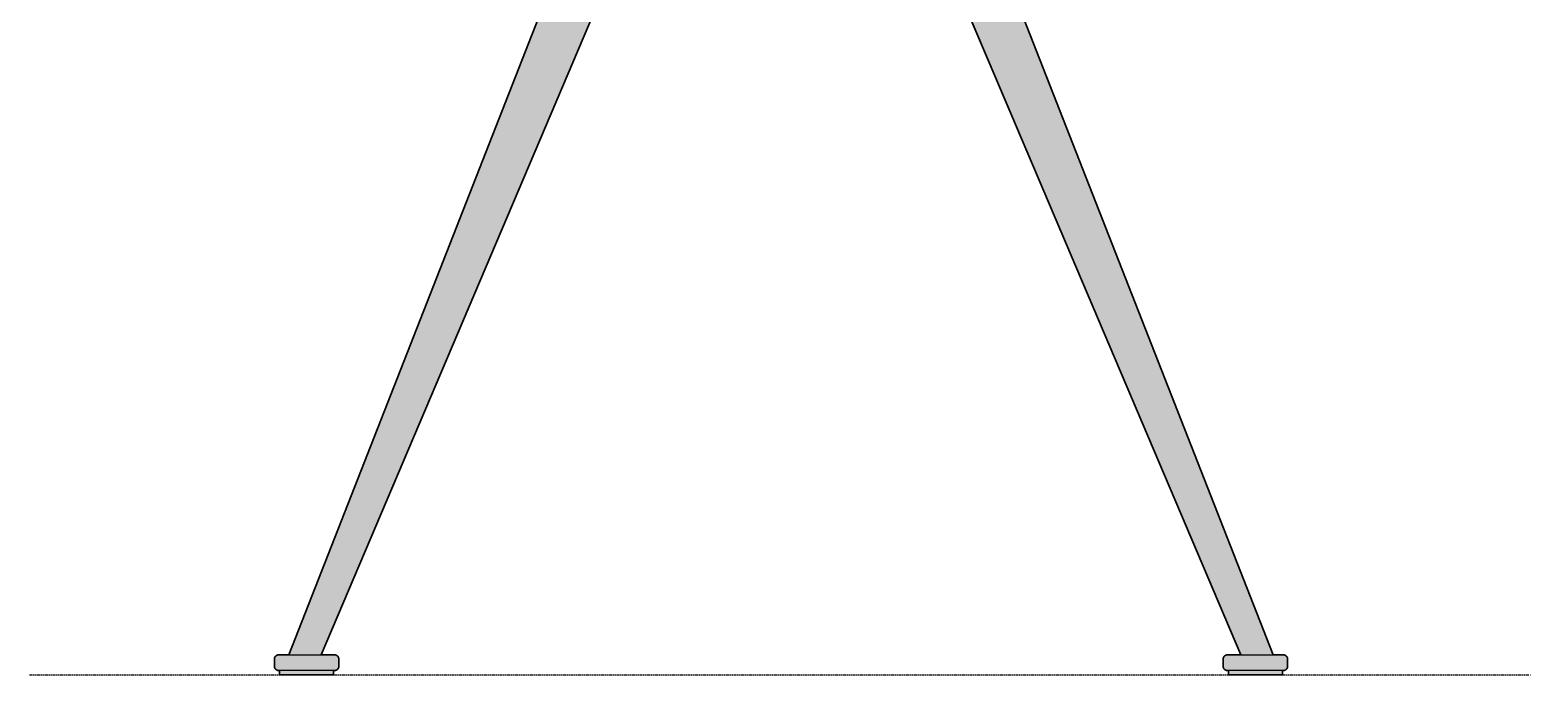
# Model space of a CAD drawing. Header units: millimetres. Extents: x -62 to 3136, y -1298 to 740.
# Drawn here: x 2274 to 3136, y 0 to 370 of the extents above; entities that cross this region are included whole.
import ezdxf

# ---------------------------------------------------------------- set-up
doc = ezdxf.new("R2010")
doc.units = ezdxf.units.MM
doc.linetypes.add('Dots', pattern=[1, 0, -1])
doc.layers.add('Blocks', color=7, linetype='Continuous')
doc.layers.add('Blocks$Fill', color=7, linetype='Continuous', true_color=0xffffff)
for name, color, linetype, lineweight, true_color in [('Blocks$Inner', 7, 'Continuous', 25, 0x007f00), ('Blocks$Outline', 7, 'Continuous', 35, 0xff3f3f), ('Groud', 7, 'Dots', 25, 0x243775)]:
    doc.layers.add(name, color=color, linetype=linetype, lineweight=lineweight, true_color=true_color)

# ---------------------------------------------------------------- blocks, each defined once
blk = doc.blocks.new('Pyramid 02 Dining Table Side')
at = {"layer": 'Blocks$Fill'}
blk.add_hatch(color=256, dxfattribs=at).paths.add_polyline_path([(55.61, 740.05), (55.78, 718.05), (75.61, 718.05), (153.11, 718.05), (153.11, 716.05), (154.7, 716.02), (155.49, 715.99), (156.28, 715.93), (157.08, 715.86), (157.77, 715.77), (158.19, 715.7), (158.41, 715.66), (158.63, 715.61), (158.84, 715.56), (158.94, 715.54), (159.04, 715.51), (159.15, 715.48), (159.26, 715.44), (159.31, 715.42), (159.36, 715.4), (159.41, 715.38), (159.46, 715.36), (159.49, 715.34), (159.52, 715.33), (159.55, 715.31), (159.58, 715.29), (159.6, 715.28), (159.61, 715.27), (159.62, 715.27), (159.64, 715.26), (159.65, 715.25), (159.66, 715.24), (159.67, 715.23), (159.69, 715.22), (159.7, 715.21), (159.71, 715.2), (159.71, 715.19), (159.72, 715.19), (159.72, 715.18), (159.72, 715.18), (159.73, 715.17), (159.73, 715.17), (159.74, 715.16), (159.74, 715.16), (159.74, 715.15), (159.75, 715.15), (159.75, 715.14), (159.75, 715.14), (159.76, 715.13), (159.76, 715.13), (159.76, 715.12), (159.76, 715.12), (159.77, 715.11), (159.77, 715.11), (159.77, 715.1), (159.77, 715.1), (159.77, 715.09), (159.77, 715.09), (159.78, 715.08), (159.78, 715.08), (159.78, 715.07), (159.78, 715.07), (159.78, 715.07), (159.78, 715.07), (159.78, 715.06), (159.78, 715.06), (159.78, 715.06), (159.78, 715.06), (159.78, 715.05), (173.11, 715.05), (408.32, 675.14), (148.48, 11.55), (146.48, 11.55), (142.59, 11.55), (142.48, 11.55), (142.42, 11.55), (142.36, 11.54), (142.31, 11.54), (142.25, 11.53), (142.19, 11.52), (142.13, 11.51), (142.08, 11.5), (142.02, 11.49), (141.96, 11.47), (141.9, 11.46), (141.84, 11.44), (141.78, 11.42), (141.73, 11.4), (141.67, 11.38), (141.61, 11.35), (141.55, 11.33), (141.5, 11.3), (141.44, 11.27), (141.38, 11.24), (141.33, 11.21), (141.27, 11.18), (141.22, 11.14), (141.17, 11.11), (141.11, 11.07), (141.06, 11.03), (141.01, 10.99), (140.96, 10.95), (140.91, 10.91), (140.87, 10.86), (140.82, 10.82), (140.78, 10.77), (140.73, 10.73), (140.69, 10.68), (140.65, 10.63), (140.61, 10.58), (140.57, 10.53), (140.53, 10.47), (140.5, 10.42), (140.46, 10.37), (140.43, 10.31), (140.4, 10.26), (140.37, 10.2), (140.34, 10.14), (140.31, 10.09), (140.29, 10.03), (140.26, 9.97), (140.24, 9.91), (140.22, 9.86), (140.2, 9.8), (140.18, 9.74), (140.17, 9.68), (140.15, 9.62), (140.14, 9.57), (140.13, 9.51), (140.12, 9.45), (140.11, 9.39), (140.1, 9.33), (140.1, 9.28), (140.09, 9.22), (140.09, 9.16), (140.09, 9.11), (140.09, 9.05), (140.09, 5.05), (140.09, 4.94), (140.09, 4.88), (140.1, 4.83), (140.1, 4.77), (140.11, 4.71), (140.12, 4.66), (140.13, 4.6), (140.14, 4.54), (140.15, 4.48), (140.17, 4.42), (140.18, 4.36), (140.2, 4.31), (140.22, 4.25), (140.24, 4.19), (140.26, 4.13), (140.29, 4.07), (140.31, 4.02), (140.34, 3.96), (140.37, 3.9), (140.4, 3.85), (140.43, 3.79), (140.46, 3.74), (140.5, 3.68), (140.53, 3.63), (140.57, 3.58), (140.61, 3.53), (140.65, 3.48), (140.69, 3.43), (140.73, 3.38), (140.78, 3.33), (140.82, 3.28), (140.87, 3.24), (140.91, 3.2), (140.96, 3.15), (141.01, 3.11), (141.06, 3.07), (141.11, 3.03), (141.17, 3), (141.22, 2.96), (141.27, 2.93), (141.33, 2.89), (141.38, 2.86), (141.44, 2.83), (141.5, 2.8), (141.55, 2.78), (141.61, 2.75), (141.67, 2.73), (141.73, 2.71), (141.78, 2.68), (141.84, 2.67), (141.9, 2.65), (141.96, 2.63), (142.02, 2.62), (142.08, 2.61), (142.13, 2.59), (142.19, 2.58), (142.25, 2.58), (142.31, 2.57), (142.36, 2.56), (142.42, 2.56), (142.48, 2.55), (142.53, 2.55), (142.59, 2.55), (143.09, 2.55), (143.09, 0.05), (174.09, 0.05), (174.09, 2.55), (174.59, 2.55), (174.7, 2.55), (174.76, 2.56), (174.81, 2.56), (174.87, 2.57), (174.93, 2.58), (174.99, 2.58), (175.04, 2.59), (175.1, 2.61), (175.16, 2.62), (175.22, 2.63), (175.28, 2.65), (175.33, 2.67), (175.39, 2.68), (175.45, 2.71), (175.51, 2.73), (175.57, 2.75), (175.62, 2.78), (175.68, 2.8), (175.74, 2.83), (175.79, 2.86), (175.85, 2.89), (175.9, 2.93), (175.96, 2.96), (176.01, 3), (176.06, 3.03), (176.11, 3.07), (176.16, 3.11), (176.21, 3.15), (176.26, 3.2), (176.31, 3.24), (176.36, 3.28), (176.4, 3.33), (176.44, 3.38), (176.49, 3.43), (176.53, 3.48), (176.57, 3.53), (176.61, 3.58), (176.64, 3.63), (176.68, 3.68), (176.71, 3.74), (176.75, 3.79), (176.78, 3.85), (176.81, 3.9), (176.84, 3.96), (176.86, 4.02), (176.89, 4.07), (176.91, 4.13), (176.93, 4.19), (176.96, 4.25), (176.97, 4.31), (176.99, 4.36), (177.01, 4.42), (177.02, 4.48), (177.03, 4.54), (177.05, 4.6), (177.06, 4.66), (177.06, 4.71), (177.07, 4.77), (177.08, 4.83), (177.08, 4.88), (177.09, 4.94), (177.09, 5), (177.09, 5.05), (177.09, 9.05), (177.09, 9.16), (177.08, 9.22), (177.08, 9.28), (177.07, 9.33), (177.06, 9.39), (177.06, 9.45), (177.05, 9.51), (177.03, 9.57), (177.02, 9.62), (177.01, 9.68), (176.99, 9.74), (176.97, 9.8), (176.96, 9.86), (176.93, 9.91), (176.91, 9.97), (176.89, 10.03), (176.86, 10.09), (176.84, 10.14), (176.81, 10.2), (176.78, 10.26), (176.75, 10.31), (176.71, 10.37), (176.68, 10.42), (176.64, 10.47), (176.61, 10.53), (176.57, 10.58), (176.53, 10.63), (176.49, 10.68), (176.44, 10.73), (176.4, 10.77), (176.36, 10.82), (176.31, 10.86), (176.26, 10.91), (176.21, 10.95), (176.16, 10.99), (176.11, 11.03), (176.06, 11.07), (176.01, 11.11), (175.96, 11.14), (175.9, 11.18), (175.85, 11.21), (175.79, 11.24), (175.74, 11.27), (175.68, 11.3), (175.62, 11.33), (175.57, 11.35), (175.51, 11.38), (175.45, 11.4), (175.39, 11.42), (175.33, 11.44), (175.28, 11.46), (175.22, 11.47), (175.16, 11.49), (175.1, 11.5), (175.04, 11.51), (174.99, 11.52), (174.93, 11.53), (174.87, 11.54), (174.81, 11.54), (174.76, 11.55), (174.7, 11.55), (174.64, 11.55), (174.59, 11.55), (170.69, 11.55), (166.94, 11.55), (424.24, 617.53), (436.98, 617.53), (694.28, 11.55), (690.53, 11.55), (686.63, 11.55), (686.52, 11.55), (686.47, 11.55), (686.41, 11.54), (686.35, 11.54), (686.29, 11.53), (686.24, 11.52), (686.18, 11.51), (686.12, 11.5), (686.06, 11.49), (686, 11.47), (685.95, 11.46), (685.89, 11.44), (685.83, 11.42), (685.77, 11.4), (685.71, 11.38), (685.66, 11.35), (685.6, 11.33), (685.54, 11.3), (685.49, 11.27), (685.43, 11.24), (685.37, 11.21), (685.32, 11.18), (685.27, 11.14), (685.21, 11.11), (685.16, 11.07), (685.11, 11.03), (685.06, 10.99), (685.01, 10.95), (684.96, 10.91), (684.91, 10.86), (684.87, 10.82), (684.82, 10.77), (684.78, 10.73), (684.73, 10.68), (684.69, 10.63), (684.65, 10.58), (684.61, 10.53), (684.58, 10.47), (684.54, 10.42), (684.51, 10.37), (684.47, 10.31), (684.44, 10.26), (684.41, 10.2), (684.38, 10.14), (684.36, 10.09), (684.33, 10.03), (684.31, 9.97), (684.29, 9.91), (684.27, 9.86), (684.25, 9.8), (684.23, 9.74), (684.21, 9.68), (684.2, 9.62), (684.19, 9.57), (684.18, 9.51), (684.17, 9.45), (684.16, 9.39), (684.15, 9.33), (684.14, 9.28), (684.14, 9.22), (684.14, 9.16), (684.13, 9.11), (684.13, 9.05), (684.13, 5.05), (684.14, 4.94), (684.14, 4.88), (684.14, 4.83), (684.15, 4.77), (684.16, 4.71), (684.17, 4.66), (684.18, 4.6), (684.19, 4.54), (684.2, 4.48), (684.21, 4.42), (684.23, 4.36), (684.25, 4.31), (684.27, 4.25), (684.29, 4.19), (684.31, 4.13), (684.33, 4.07), (684.36, 4.02), (684.38, 3.96), (684.41, 3.9), (684.44, 3.85), (684.47, 3.79), (684.51, 3.74), (684.54, 3.68), (684.58, 3.63), (684.61, 3.58), (684.65, 3.53), (684.69, 3.48), (684.73, 3.43), (684.78, 3.38), (684.82, 3.33), (684.87, 3.28), (684.91, 3.24), (684.96, 3.2), (685.01, 3.15), (685.06, 3.11), (685.11, 3.07), (685.16, 3.03), (685.21, 3), (685.27, 2.96), (685.32, 2.93), (685.37, 2.89), (685.43, 2.86), (685.49, 2.83), (685.54, 2.8), (685.6, 2.78), (685.66, 2.75), (685.71, 2.73), (685.77, 2.71), (685.83, 2.68), (685.89, 2.67), (685.95, 2.65), (686, 2.63), (686.06, 2.62), (686.12, 2.61), (686.18, 2.59), (686.24, 2.58), (686.29, 2.58), (686.35, 2.57), (686.41, 2.56), (686.47, 2.56), (686.52, 2.55), (686.58, 2.55), (686.63, 2.55), (687.13, 2.55), (687.13, 0.05), (718.13, 0.05), (718.13, 2.55), (718.63, 2.55), (718.75, 2.55), (718.8, 2.56), (718.86, 2.56), (718.92, 2.57), (718.97, 2.58), (719.03, 2.58), (719.09, 2.59), (719.15, 2.61), (719.21, 2.62), (719.26, 2.63), (719.32, 2.65), (719.38, 2.67), (719.44, 2.68), (719.5, 2.71), (719.55, 2.73), (719.61, 2.75), (719.67, 2.78), (719.73, 2.8), (719.78, 2.83), (719.84, 2.86), (719.89, 2.89), (719.95, 2.93), (720, 2.96), (720.06, 3), (720.11, 3.03), (720.16, 3.07), (720.21, 3.11), (720.26, 3.15), (720.31, 3.2), (720.36, 3.24), (720.4, 3.28), (720.45, 3.33), (720.49, 3.38), (720.53, 3.43), (720.57, 3.48), (720.61, 3.53), (720.65, 3.58), (720.69, 3.63), (720.73, 3.68), (720.76, 3.74), (720.79, 3.79), (720.82, 3.85), (720.85, 3.9), (720.88, 3.96), (720.91, 4.02), (720.93, 4.07), (720.96, 4.13), (720.98, 4.19), (721, 4.25), (721.02, 4.31), (721.04, 4.36), (721.05, 4.42), (721.07, 4.48), (721.08, 4.54), (721.09, 4.6), (721.1, 4.66), (721.11, 4.71), (721.12, 4.77), (721.12, 4.83), (721.13, 4.88), (721.13, 4.94), (721.13, 5), (721.13, 5.05), (721.13, 9.05), (721.13, 9.16), (721.13, 9.22), (721.12, 9.28), (721.12, 9.33), (721.11, 9.39), (721.1, 9.45), (721.09, 9.51), (721.08, 9.57), (721.07, 9.62), (721.05, 9.68), (721.04, 9.74), (721.02, 9.8), (721, 9.86), (720.98, 9.91), (720.96, 9.97), (720.93, 10.03), (720.91, 10.09), (720.88, 10.14), (720.85, 10.2), (720.82, 10.26), (720.79, 10.31), (720.76, 10.37), (720.73, 10.42), (720.69, 10.47), (720.65, 10.53), (720.61, 10.58), (720.57, 10.63), (720.53, 10.68), (720.49, 10.73), (720.45, 10.77), (720.4, 10.82), (720.36, 10.86), (720.31, 10.91), (720.26, 10.95), (720.21, 10.99), (720.16, 11.03), (720.11, 11.07), (720.06, 11.11), (720, 11.14), (719.95, 11.18), (719.89, 11.21), (719.84, 11.24), (719.78, 11.27), (719.73, 11.3), (719.67, 11.33), (719.61, 11.35), (719.55, 11.38), (719.5, 11.4), (719.44, 11.42), (719.38, 11.44), (719.32, 11.46), (719.26, 11.47), (719.21, 11.49), (719.15, 11.5), (719.09, 11.51), (719.03, 11.52), (718.97, 11.53), (718.92, 11.54), (718.86, 11.54), (718.8, 11.55), (718.75, 11.55), (718.69, 11.55), (718.63, 11.55), (714.74, 11.55), (712.74, 11.55), (452.91, 675.14), (688.11, 715.05), (701.44, 715.05), (701.44, 715.06), (701.44, 715.06), (701.44, 715.06), (701.44, 715.07), (701.45, 715.07), (701.45, 715.07), (701.45, 715.07), (701.45, 715.08), (701.45, 715.08), (701.45, 715.09), (701.45, 715.09), (701.45, 715.1), (701.45, 715.1), (701.45, 715.11), (701.46, 715.11), (701.46, 715.12), (701.46, 715.12), (701.46, 715.13), (701.47, 715.13), (701.47, 715.14), (701.47, 715.14), (701.48, 715.15), (701.48, 715.15), (701.48, 715.16), (701.49, 715.16), (701.49, 715.17), (701.49, 715.17), (701.5, 715.18), (701.5, 715.18), (701.51, 715.19), (701.51, 715.19), (701.52, 715.2), (701.53, 715.21), (701.54, 715.22), (701.55, 715.23), (701.56, 715.24), (701.57, 715.25), (701.58, 715.26), (701.6, 715.27), (701.61, 715.27), (701.62, 715.28), (701.64, 715.29), (701.67, 715.31), (701.7, 715.33), (701.73, 715.34), (701.77, 715.36), (701.81, 715.38), (701.86, 715.4), (701.91, 715.42), (701.96, 715.44), (702.07, 715.48), (702.18, 715.51), (702.28, 715.54), (702.38, 715.56), (702.59, 715.61), (702.81, 715.66), (703.03, 715.7), (703.45, 715.77), (703.87, 715.82), (704.14, 715.86), (705.73, 715.99), (706.53, 716.02), (707.32, 716.05), (708.11, 716.05), (708.11, 718.05), (785.61, 718.05), (805.44, 718.05), (805.61, 740.05), (480.61, 740.05), (380.61, 740.05)], flags=0)
at = {"layer": 'Blocks$Inner'}
for points in [[(148.48, 11.55), (418.75, 701.78)], [(712.74, 11.55), (442.47, 701.78)], [(694.28, 11.55), (430.61, 632.53), (430.61, 662.05)], [(166.94, 11.55), (430.61, 632.53)]]:
    blk.add_lwpolyline(points, dxfattribs=at)
for points in [[(146.48, 11.55, 0), (170.69, 11.55, 0), (174.59, 11.55, 0), (174.64, 11.55, 0), (174.7, 11.55, 0), (174.76, 11.55, 0), (174.81, 11.54, 0), (174.87, 11.54, 0), (174.93, 11.53, 0), (174.99, 11.52, 0), (175.04, 11.51, 0), (175.1, 11.5, 0), (175.16, 11.49, 0), (175.22, 11.47, 0), (175.28, 11.46, 0), (175.33, 11.44, 0), (175.39, 11.42, 0), (175.45, 11.4, 0), (175.51, 11.38, 0), (175.57, 11.35, 0), (175.62, 11.33, 0), (175.68, 11.3, 0), (175.74, 11.27, 0), (175.79, 11.24, 0), (175.85, 11.21, 0), (175.9, 11.18, 0), (175.96, 11.14, 0), (176.01, 11.11, 0), (176.06, 11.07, 0), (176.11, 11.03, 0), (176.16, 10.99, 0), (176.21, 10.95, 0), (176.26, 10.91, 0), (176.31, 10.86, 0), (176.36, 10.82, 0), (176.4, 10.77, 0), (176.44, 10.73, 0), (176.49, 10.68, 0), (176.53, 10.63, 0), (176.57, 10.58, 0), (176.61, 10.53, 0), (176.64, 10.47, 0), (176.68, 10.42, 0), (176.71, 10.37, 0), (176.75, 10.31, 0), (176.78, 10.26, 0), (176.81, 10.2, 0), (176.84, 10.14, 0), (176.86, 10.09, 0), (176.89, 10.03, 0), (176.91, 9.97, 0), (176.93, 9.91, 0), (176.96, 9.86, 0), (176.97, 9.8, 0), (176.99, 9.74, 0), (177.01, 9.68, 0), (177.02, 9.62, 0), (177.03, 9.57, 0), (177.05, 9.51, 0), (177.06, 9.45, 0), (177.06, 9.39, 0), (177.07, 9.33, 0), (177.08, 9.28, 0), (177.08, 9.22, 0), (177.09, 9.16, 0), (177.09, 9.11, 0), (177.09, 9.05, 0), (177.09, 5.05, 0), (177.09, 5, 0), (177.09, 4.94, 0), (177.08, 4.88, 0), (177.08, 4.83, 0), (177.07, 4.77, 0), (177.06, 4.71, 0), (177.06, 4.66, 0), (177.05, 4.6, 0), (177.03, 4.54, 0), (177.02, 4.48, 0), (177.01, 4.42, 0), (176.99, 4.36, 0), (176.97, 4.31, 0), (176.96, 4.25, 0), (176.93, 4.19, 0), (176.91, 4.13, 0), (176.89, 4.07, 0), (176.86, 4.02, 0), (176.84, 3.96, 0), (176.81, 3.9, 0), (176.78, 3.85, 0), (176.75, 3.79, 0), (176.71, 3.74, 0), (176.68, 3.68, 0), (176.64, 3.63, 0), (176.61, 3.58, 0), (176.57, 3.53, 0), (176.53, 3.48, 0), (176.49, 3.43, 0), (176.44, 3.38, 0), (176.4, 3.33, 0), (176.36, 3.28, 0), (176.31, 3.24, 0), (176.26, 3.2, 0), (176.21, 3.15, 0), (176.16, 3.11, 0), (176.11, 3.07, 0), (176.06, 3.03, 0), (176.01, 3, 0), (175.96, 2.96, 0), (175.9, 2.93, 0), (175.85, 2.89, 0), (175.79, 2.86, 0), (175.74, 2.83, 0), (175.68, 2.8, 0), (175.62, 2.78, 0), (175.57, 2.75, 0), (175.51, 2.73, 0), (175.45, 2.71, 0), (175.39, 2.68, 0), (175.33, 2.67, 0), (175.28, 2.65, 0), (175.22, 2.63, 0), (175.16, 2.62, 0), (175.1, 2.61, 0), (175.04, 2.59, 0), (174.99, 2.58, 0), (174.93, 2.58, 0), (174.87, 2.57, 0), (174.81, 2.56, 0), (174.76, 2.56, 0), (174.7, 2.55, 0), (174.64, 2.55, 0), (174.59, 2.55, 0), (174.09, 2.55, 0), (143.09, 2.55, 0), (142.59, 2.55, 0), (142.53, 2.55, 0), (142.48, 2.55, 0), (142.42, 2.56, 0), (142.36, 2.56, 0), (142.31, 2.57, 0), (142.25, 2.58, 0), (142.19, 2.58, 0), (142.13, 2.59, 0), (142.08, 2.61, 0), (142.02, 2.62, 0), (141.96, 2.63, 0), (141.9, 2.65, 0), (141.84, 2.67, 0), (141.78, 2.68, 0), (141.73, 2.71, 0), (141.67, 2.73, 0), (141.61, 2.75, 0), (141.55, 2.78, 0), (141.5, 2.8, 0), (141.44, 2.83, 0), (141.38, 2.86, 0), (141.33, 2.89, 0), (141.27, 2.93, 0), (141.22, 2.96, 0), (141.17, 3, 0), (141.11, 3.03, 0), (141.06, 3.07, 0), (141.01, 3.11, 0), (140.96, 3.15, 0), (140.91, 3.2, 0), (140.87, 3.24, 0), (140.82, 3.28, 0), (140.78, 3.33, 0), (140.73, 3.38, 0), (140.69, 3.43, 0), (140.65, 3.48, 0), (140.61, 3.53, 0), (140.57, 3.58, 0), (140.53, 3.63, 0), (140.5, 3.68, 0), (140.46, 3.74, 0), (140.43, 3.79, 0), (140.4, 3.85, 0), (140.37, 3.9, 0), (140.34, 3.96, 0), (140.31, 4.02, 0), (140.29, 4.07, 0), (140.26, 4.13, 0), (140.24, 4.19, 0), (140.22, 4.25, 0), (140.2, 4.31, 0), (140.18, 4.36, 0), (140.17, 4.42, 0), (140.15, 4.48, 0), (140.14, 4.54, 0), (140.13, 4.6, 0), (140.12, 4.66, 0), (140.11, 4.71, 0), (140.1, 4.77, 0), (140.1, 4.83, 0), (140.09, 4.88, 0), (140.09, 4.94, 0), (140.09, 5, 0), (140.09, 5.05, 0), (140.09, 9.05, 0), (140.09, 9.11, 0), (140.09, 9.16, 0), (140.09, 9.22, 0), (140.1, 9.28, 0), (140.1, 9.33, 0), (140.11, 9.39, 0), (140.12, 9.45, 0), (140.13, 9.51, 0), (140.14, 9.57, 0), (140.15, 9.62, 0), (140.17, 9.68, 0), (140.18, 9.74, 0), (140.2, 9.8, 0), (140.22, 9.86, 0), (140.24, 9.91, 0), (140.26, 9.97, 0), (140.29, 10.03, 0), (140.31, 10.09, 0), (140.34, 10.14, 0), (140.37, 10.2, 0), (140.4, 10.26, 0), (140.43, 10.31, 0), (140.46, 10.37, 0), (140.5, 10.42, 0), (140.53, 10.47, 0), (140.57, 10.53, 0), (140.61, 10.58, 0), (140.65, 10.63, 0), (140.69, 10.68, 0), (140.73, 10.73, 0), (140.78, 10.77, 0), (140.82, 10.82, 0), (140.87, 10.86, 0), (140.91, 10.91, 0), (140.96, 10.95, 0), (141.01, 10.99, 0), (141.06, 11.03, 0), (141.11, 11.07, 0), (141.17, 11.11, 0), (141.22, 11.14, 0), (141.27, 11.18, 0), (141.33, 11.21, 0), (141.38, 11.24, 0), (141.44, 11.27, 0), (141.5, 11.3, 0), (141.55, 11.33, 0), (141.61, 11.35, 0), (141.67, 11.38, 0), (141.73, 11.4, 0), (141.78, 11.42, 0), (141.84, 11.44, 0), (141.9, 11.46, 0), (141.96, 11.47, 0), (142.02, 11.49, 0), (142.08, 11.5, 0), (142.13, 11.51, 0), (142.19, 11.52, 0), (142.25, 11.53, 0), (142.31, 11.54, 0), (142.36, 11.54, 0), (142.42, 11.55, 0), (142.48, 11.55, 0), (142.53, 11.55, 0), (142.59, 11.55, 0)], [(690.53, 11.55, 0), (714.74, 11.55, 0), (718.63, 11.55, 0), (718.69, 11.55, 0), (718.75, 11.55, 0), (718.8, 11.55, 0), (718.86, 11.54, 0), (718.92, 11.54, 0), (718.97, 11.53, 0), (719.03, 11.52, 0), (719.09, 11.51, 0), (719.15, 11.5, 0), (719.21, 11.49, 0), (719.26, 11.47, 0), (719.32, 11.46, 0), (719.38, 11.44, 0), (719.44, 11.42, 0), (719.5, 11.4, 0), (719.55, 11.38, 0), (719.61, 11.35, 0), (719.67, 11.33, 0), (719.73, 11.3, 0), (719.78, 11.27, 0), (719.84, 11.24, 0), (719.89, 11.21, 0), (719.95, 11.18, 0), (720, 11.14, 0), (720.06, 11.11, 0), (720.11, 11.07, 0), (720.16, 11.03, 0), (720.21, 10.99, 0), (720.26, 10.95, 0), (720.31, 10.91, 0), (720.36, 10.86, 0), (720.4, 10.82, 0), (720.45, 10.77, 0), (720.49, 10.73, 0), (720.53, 10.68, 0), (720.57, 10.63, 0), (720.61, 10.58, 0), (720.65, 10.53, 0), (720.69, 10.47, 0), (720.73, 10.42, 0), (720.76, 10.37, 0), (720.79, 10.31, 0), (720.82, 10.26, 0), (720.85, 10.2, 0), (720.88, 10.14, 0), (720.91, 10.09, 0), (720.93, 10.03, 0), (720.96, 9.97, 0), (720.98, 9.91, 0), (721, 9.86, 0), (721.02, 9.8, 0), (721.04, 9.74, 0), (721.05, 9.68, 0), (721.07, 9.62, 0), (721.08, 9.57, 0), (721.09, 9.51, 0), (721.1, 9.45, 0), (721.11, 9.39, 0), (721.12, 9.33, 0), (721.12, 9.28, 0), (721.13, 9.22, 0), (721.13, 9.16, 0), (721.13, 9.11, 0), (721.13, 9.05, 0), (721.13, 5.05, 0), (721.13, 5, 0), (721.13, 4.94, 0), (721.13, 4.88, 0), (721.12, 4.83, 0), (721.12, 4.77, 0), (721.11, 4.71, 0), (721.1, 4.66, 0), (721.09, 4.6, 0), (721.08, 4.54, 0), (721.07, 4.48, 0), (721.05, 4.42, 0), (721.04, 4.36, 0), (721.02, 4.31, 0), (721, 4.25, 0), (720.98, 4.19, 0), (720.96, 4.13, 0), (720.93, 4.07, 0), (720.91, 4.02, 0), (720.88, 3.96, 0), (720.85, 3.9, 0), (720.82, 3.85, 0), (720.79, 3.79, 0), (720.76, 3.74, 0), (720.73, 3.68, 0), (720.69, 3.63, 0), (720.65, 3.58, 0), (720.61, 3.53, 0), (720.57, 3.48, 0), (720.53, 3.43, 0), (720.49, 3.38, 0), (720.45, 3.33, 0), (720.4, 3.28, 0), (720.36, 3.24, 0), (720.31, 3.2, 0), (720.26, 3.15, 0), (720.21, 3.11, 0), (720.16, 3.07, 0), (720.11, 3.03, 0), (720.06, 3, 0), (720, 2.96, 0), (719.95, 2.93, 0), (719.89, 2.89, 0), (719.84, 2.86, 0), (719.78, 2.83, 0), (719.73, 2.8, 0), (719.67, 2.78, 0), (719.61, 2.75, 0), (719.55, 2.73, 0), (719.5, 2.71, 0), (719.44, 2.68, 0), (719.38, 2.67, 0), (719.32, 2.65, 0), (719.26, 2.63, 0), (719.21, 2.62, 0), (719.15, 2.61, 0), (719.09, 2.59, 0), (719.03, 2.58, 0), (718.97, 2.58, 0), (718.92, 2.57, 0), (718.86, 2.56, 0), (718.8, 2.56, 0), (718.75, 2.55, 0), (718.69, 2.55, 0), (718.63, 2.55, 0), (718.13, 2.55, 0), (687.13, 2.55, 0), (686.63, 2.55, 0), (686.58, 2.55, 0), (686.52, 2.55, 0), (686.47, 2.56, 0), (686.41, 2.56, 0), (686.35, 2.57, 0), (686.29, 2.58, 0), (686.24, 2.58, 0), (686.18, 2.59, 0), (686.12, 2.61, 0), (686.06, 2.62, 0), (686, 2.63, 0), (685.95, 2.65, 0), (685.89, 2.67, 0), (685.83, 2.68, 0), (685.77, 2.71, 0), (685.71, 2.73, 0), (685.66, 2.75, 0), (685.6, 2.78, 0), (685.54, 2.8, 0), (685.49, 2.83, 0), (685.43, 2.86, 0), (685.37, 2.89, 0), (685.32, 2.93, 0), (685.27, 2.96, 0), (685.21, 3, 0), (685.16, 3.03, 0), (685.11, 3.07, 0), (685.06, 3.11, 0), (685.01, 3.15, 0), (684.96, 3.2, 0), (684.91, 3.24, 0), (684.87, 3.28, 0), (684.82, 3.33, 0), (684.78, 3.38, 0), (684.73, 3.43, 0), (684.69, 3.48, 0), (684.65, 3.53, 0), (684.61, 3.58, 0), (684.58, 3.63, 0), (684.54, 3.68, 0), (684.51, 3.74, 0), (684.47, 3.79, 0), (684.44, 3.85, 0), (684.41, 3.9, 0), (684.38, 3.96, 0), (684.36, 4.02, 0), (684.33, 4.07, 0), (684.31, 4.13, 0), (684.29, 4.19, 0), (684.27, 4.25, 0), (684.25, 4.31, 0), (684.23, 4.36, 0), (684.21, 4.42, 0), (684.2, 4.48, 0), (684.19, 4.54, 0), (684.18, 4.6, 0), (684.17, 4.66, 0), (684.16, 4.71, 0), (684.15, 4.77, 0), (684.14, 4.83, 0), (684.14, 4.88, 0), (684.14, 4.94, 0), (684.13, 5, 0), (684.13, 5.05, 0), (684.13, 9.05, 0), (684.13, 9.11, 0), (684.14, 9.16, 0), (684.14, 9.22, 0), (684.14, 9.28, 0), (684.15, 9.33, 0), (684.16, 9.39, 0), (684.17, 9.45, 0), (684.18, 9.51, 0), (684.19, 9.57, 0), (684.2, 9.62, 0), (684.21, 9.68, 0), (684.23, 9.74, 0), (684.25, 9.8, 0), (684.27, 9.86, 0), (684.29, 9.91, 0), (684.31, 9.97, 0), (684.33, 10.03, 0), (684.36, 10.09, 0), (684.38, 10.14, 0), (684.41, 10.2, 0), (684.44, 10.26, 0), (684.47, 10.31, 0), (684.51, 10.37, 0), (684.54, 10.42, 0), (684.58, 10.47, 0), (684.61, 10.53, 0), (684.65, 10.58, 0), (684.69, 10.63, 0), (684.73, 10.68, 0), (684.78, 10.73, 0), (684.82, 10.77, 0), (684.87, 10.82, 0), (684.91, 10.86, 0), (684.96, 10.91, 0), (685.01, 10.95, 0), (685.06, 10.99, 0), (685.11, 11.03, 0), (685.16, 11.07, 0), (685.21, 11.11, 0), (685.27, 11.14, 0), (685.32, 11.18, 0), (685.37, 11.21, 0), (685.43, 11.24, 0), (685.49, 11.27, 0), (685.54, 11.3, 0), (685.6, 11.33, 0), (685.66, 11.35, 0), (685.71, 11.38, 0), (685.77, 11.4, 0), (685.83, 11.42, 0), (685.89, 11.44, 0), (685.95, 11.46, 0), (686, 11.47, 0), (686.06, 11.49, 0), (686.12, 11.5, 0), (686.18, 11.51, 0), (686.24, 11.52, 0), (686.29, 11.53, 0), (686.35, 11.54, 0), (686.41, 11.54, 0), (686.47, 11.55, 0), (686.52, 11.55, 0), (686.58, 11.55, 0), (686.63, 11.55, 0)]]:
    blk.add_polyline3d(points, close=True, dxfattribs=at)
for points in [[(143.09, 2.55, 0), (143.09, 0.05, 0), (174.09, 0.05, 0), (174.09, 2.55, 0)], [(687.13, 2.55, 0), (687.13, 0.05, 0), (718.13, 0.05, 0), (718.13, 2.55, 0)]]:
    blk.add_polyline3d(points, dxfattribs=at)
at = {"layer": 'Blocks$Outline'}
for points in [[(408.32, 675.14), (148.48, 11.55)], [(712.74, 11.55), (452.91, 675.14)], [(166.94, 11.55), (424.24, 617.53)], [(436.98, 617.53), (694.28, 11.55)], [(142.59, 11.55), (142.53, 11.55), (142.48, 11.55), (142.42, 11.55), (142.36, 11.54), (142.31, 11.54), (142.25, 11.53), (142.19, 11.52), (142.13, 11.51), (142.08, 11.5), (142.02, 11.49), (141.96, 11.47), (141.9, 11.46), (141.84, 11.44), (141.78, 11.42), (141.73, 11.4), (141.67, 11.38), (141.61, 11.35), (141.55, 11.33), (141.5, 11.3), (141.44, 11.27), (141.38, 11.24), (141.33, 11.21), (141.27, 11.18), (141.22, 11.14), (141.17, 11.11), (141.11, 11.07), (141.06, 11.03), (141.01, 10.99), (140.96, 10.95), (140.91, 10.91), (140.87, 10.86), (140.82, 10.82), (140.78, 10.77), (140.73, 10.73), (140.69, 10.68), (140.65, 10.63), (140.61, 10.58), (140.57, 10.53), (140.53, 10.47), (140.5, 10.42), (140.46, 10.37), (140.43, 10.31), (140.4, 10.26), (140.37, 10.2), (140.34, 10.14), (140.31, 10.09), (140.29, 10.03), (140.26, 9.97), (140.24, 9.91), (140.22, 9.86), (140.2, 9.8), (140.18, 9.74), (140.17, 9.68), (140.15, 9.62), (140.14, 9.57), (140.13, 9.51), (140.12, 9.45), (140.11, 9.39), (140.1, 9.33), (140.1, 9.28), (140.09, 9.22), (140.09, 9.16), (140.09, 9.11), (140.09, 9.05)], [(140.09, 9.05), (140.09, 5.05)], [(146.48, 11.55), (142.59, 11.55)], [(148.48, 11.55), (146.48, 11.55)], [(170.69, 11.55), (166.94, 11.55)], [(174.59, 11.55), (170.69, 11.55)], [(177.09, 9.05), (177.09, 9.11), (177.09, 9.16), (177.08, 9.22), (177.08, 9.28), (177.07, 9.33), (177.06, 9.39), (177.06, 9.45), (177.05, 9.51), (177.03, 9.57), (177.02, 9.62), (177.01, 9.68), (176.99, 9.74), (176.97, 9.8), (176.96, 9.86), (176.93, 9.91), (176.91, 9.97), (176.89, 10.03), (176.86, 10.09), (176.84, 10.14), (176.81, 10.2), (176.78, 10.26), (176.75, 10.31), (176.71, 10.37), (176.68, 10.42), (176.64, 10.47), (176.61, 10.53), (176.57, 10.58), (176.53, 10.63), (176.49, 10.68), (176.44, 10.73), (176.4, 10.77), (176.36, 10.82), (176.31, 10.86), (176.26, 10.91), (176.21, 10.95), (176.16, 10.99), (176.11, 11.03), (176.06, 11.07), (176.01, 11.11), (175.96, 11.14), (175.9, 11.18), (175.85, 11.21), (175.79, 11.24), (175.74, 11.27), (175.68, 11.3), (175.62, 11.33), (175.57, 11.35), (175.51, 11.38), (175.45, 11.4), (175.39, 11.42), (175.33, 11.44), (175.28, 11.46), (175.22, 11.47), (175.16, 11.49), (175.1, 11.5), (175.04, 11.51), (174.99, 11.52), (174.93, 11.53), (174.87, 11.54), (174.81, 11.54), (174.76, 11.55), (174.7, 11.55), (174.64, 11.55), (174.59, 11.55)], [(177.09, 5.05), (177.09, 9.05)], [(686.63, 11.55), (686.58, 11.55), (686.52, 11.55), (686.47, 11.55), (686.41, 11.54), (686.35, 11.54), (686.29, 11.53), (686.24, 11.52), (686.18, 11.51), (686.12, 11.5), (686.06, 11.49), (686, 11.47), (685.95, 11.46), (685.89, 11.44), (685.83, 11.42), (685.77, 11.4), (685.71, 11.38), (685.66, 11.35), (685.6, 11.33), (685.54, 11.3), (685.49, 11.27), (685.43, 11.24), (685.37, 11.21), (685.32, 11.18), (685.27, 11.14), (685.21, 11.11), (685.16, 11.07), (685.11, 11.03), (685.06, 10.99), (685.01, 10.95), (684.96, 10.91), (684.91, 10.86), (684.87, 10.82), (684.82, 10.77), (684.78, 10.73), (684.73, 10.68), (684.69, 10.63), (684.65, 10.58), (684.61, 10.53), (684.58, 10.47), (684.54, 10.42), (684.51, 10.37), (684.47, 10.31), (684.44, 10.26), (684.41, 10.2), (684.38, 10.14), (684.36, 10.09), (684.33, 10.03), (684.31, 9.97), (684.29, 9.91), (684.27, 9.86), (684.25, 9.8), (684.23, 9.74), (684.21, 9.68), (684.2, 9.62), (684.19, 9.57), (684.18, 9.51), (684.17, 9.45), (684.16, 9.39), (684.15, 9.33), (684.14, 9.28), (684.14, 9.22), (684.14, 9.16), (684.13, 9.11), (684.13, 9.05)], [(684.13, 9.05), (684.13, 5.05)], [(690.53, 11.55), (686.63, 11.55)], [(694.28, 11.55), (690.53, 11.55)], [(714.74, 11.55), (712.74, 11.55)], [(718.63, 11.55), (714.74, 11.55)], [(721.13, 9.05), (721.13, 9.11), (721.13, 9.16), (721.13, 9.22), (721.12, 9.28), (721.12, 9.33), (721.11, 9.39), (721.1, 9.45), (721.09, 9.51), (721.08, 9.57), (721.07, 9.62), (721.05, 9.68), (721.04, 9.74), (721.02, 9.8), (721, 9.86), (720.98, 9.91), (720.96, 9.97), (720.93, 10.03), (720.91, 10.09), (720.88, 10.14), (720.85, 10.2), (720.82, 10.26), (720.79, 10.31), (720.76, 10.37), (720.73, 10.42), (720.69, 10.47), (720.65, 10.53), (720.61, 10.58), (720.57, 10.63), (720.53, 10.68), (720.49, 10.73), (720.45, 10.77), (720.4, 10.82), (720.36, 10.86), (720.31, 10.91), (720.26, 10.95), (720.21, 10.99), (720.16, 11.03), (720.11, 11.07), (720.06, 11.11), (720, 11.14), (719.95, 11.18), (719.89, 11.21), (719.84, 11.24), (719.78, 11.27), (719.73, 11.3), (719.67, 11.33), (719.61, 11.35), (719.55, 11.38), (719.5, 11.4), (719.44, 11.42), (719.38, 11.44), (719.32, 11.46), (719.26, 11.47), (719.21, 11.49), (719.15, 11.5), (719.09, 11.51), (719.03, 11.52), (718.97, 11.53), (718.92, 11.54), (718.86, 11.54), (718.8, 11.55), (718.75, 11.55), (718.69, 11.55), (718.63, 11.55)], [(721.13, 5.05), (721.13, 9.05)], [(140.09, 5.05), (140.09, 5), (140.09, 4.94), (140.09, 4.88), (140.1, 4.83), (140.1, 4.77), (140.11, 4.71), (140.12, 4.66), (140.13, 4.6), (140.14, 4.54), (140.15, 4.48), (140.17, 4.42), (140.18, 4.36), (140.2, 4.31), (140.22, 4.25), (140.24, 4.19), (140.26, 4.13), (140.29, 4.07), (140.31, 4.02), (140.34, 3.96), (140.37, 3.9), (140.4, 3.85), (140.43, 3.79), (140.46, 3.74), (140.5, 3.68), (140.53, 3.63), (140.57, 3.58), (140.61, 3.53), (140.65, 3.48), (140.69, 3.43), (140.73, 3.38), (140.78, 3.33), (140.82, 3.28), (140.87, 3.24), (140.91, 3.2), (140.96, 3.15), (141.01, 3.11), (141.06, 3.07), (141.11, 3.03), (141.17, 3), (141.22, 2.96), (141.27, 2.93), (141.33, 2.89), (141.38, 2.86), (141.44, 2.83), (141.5, 2.8), (141.55, 2.78), (141.61, 2.75), (141.67, 2.73), (141.73, 2.71), (141.78, 2.68), (141.84, 2.67), (141.9, 2.65), (141.96, 2.63), (142.02, 2.62), (142.08, 2.61), (142.13, 2.59), (142.19, 2.58), (142.25, 2.58), (142.31, 2.57), (142.36, 2.56), (142.42, 2.56), (142.48, 2.55), (142.53, 2.55), (142.59, 2.55)], [(142.59, 2.55), (143.09, 2.55)], [(143.09, 2.55), (143.09, 0.05), (174.09, 0.05), (174.09, 2.55)], [(174.09, 2.55), (174.59, 2.55)], [(174.59, 2.55), (174.64, 2.55), (174.7, 2.55), (174.76, 2.56), (174.81, 2.56), (174.87, 2.57), (174.93, 2.58), (174.99, 2.58), (175.04, 2.59), (175.1, 2.61), (175.16, 2.62), (175.22, 2.63), (175.28, 2.65), (175.33, 2.67), (175.39, 2.68), (175.45, 2.71), (175.51, 2.73), (175.57, 2.75), (175.62, 2.78), (175.68, 2.8), (175.74, 2.83), (175.79, 2.86), (175.85, 2.89), (175.9, 2.93), (175.96, 2.96), (176.01, 3), (176.06, 3.03), (176.11, 3.07), (176.16, 3.11), (176.21, 3.15), (176.26, 3.2), (176.31, 3.24), (176.36, 3.28), (176.4, 3.33), (176.44, 3.38), (176.49, 3.43), (176.53, 3.48), (176.57, 3.53), (176.61, 3.58), (176.64, 3.63), (176.68, 3.68), (176.71, 3.74), (176.75, 3.79), (176.78, 3.85), (176.81, 3.9), (176.84, 3.96), (176.86, 4.02), (176.89, 4.07), (176.91, 4.13), (176.93, 4.19), (176.96, 4.25), (176.97, 4.31), (176.99, 4.36), (177.01, 4.42), (177.02, 4.48), (177.03, 4.54), (177.05, 4.6), (177.06, 4.66), (177.06, 4.71), (177.07, 4.77), (177.08, 4.83), (177.08, 4.88), (177.09, 4.94), (177.09, 5), (177.09, 5.05)], [(684.13, 5.05), (684.13, 5), (684.14, 4.94), (684.14, 4.88), (684.14, 4.83), (684.15, 4.77), (684.16, 4.71), (684.17, 4.66), (684.18, 4.6), (684.19, 4.54), (684.2, 4.48), (684.21, 4.42), (684.23, 4.36), (684.25, 4.31), (684.27, 4.25), (684.29, 4.19), (684.31, 4.13), (684.33, 4.07), (684.36, 4.02), (684.38, 3.96), (684.41, 3.9), (684.44, 3.85), (684.47, 3.79), (684.51, 3.74), (684.54, 3.68), (684.58, 3.63), (684.61, 3.58), (684.65, 3.53), (684.69, 3.48), (684.73, 3.43), (684.78, 3.38), (684.82, 3.33), (684.87, 3.28), (684.91, 3.24), (684.96, 3.2), (685.01, 3.15), (685.06, 3.11), (685.11, 3.07), (685.16, 3.03), (685.21, 3), (685.27, 2.96), (685.32, 2.93), (685.37, 2.89), (685.43, 2.86), (685.49, 2.83), (685.54, 2.8), (685.6, 2.78), (685.66, 2.75), (685.71, 2.73), (685.77, 2.71), (685.83, 2.68), (685.89, 2.67), (685.95, 2.65), (686, 2.63), (686.06, 2.62), (686.12, 2.61), (686.18, 2.59), (686.24, 2.58), (686.29, 2.58), (686.35, 2.57), (686.41, 2.56), (686.47, 2.56), (686.52, 2.55), (686.58, 2.55), (686.63, 2.55)], [(686.63, 2.55), (687.13, 2.55)], [(687.13, 2.55), (687.13, 0.05), (718.13, 0.05), (718.13, 2.55)], [(718.13, 2.55), (718.63, 2.55)], [(718.63, 2.55), (718.69, 2.55), (718.75, 2.55), (718.8, 2.56), (718.86, 2.56), (718.92, 2.57), (718.97, 2.58), (719.03, 2.58), (719.09, 2.59), (719.15, 2.61), (719.21, 2.62), (719.26, 2.63), (719.32, 2.65), (719.38, 2.67), (719.44, 2.68), (719.5, 2.71), (719.55, 2.73), (719.61, 2.75), (719.67, 2.78), (719.73, 2.8), (719.78, 2.83), (719.84, 2.86), (719.89, 2.89), (719.95, 2.93), (720, 2.96), (720.06, 3), (720.11, 3.03), (720.16, 3.07), (720.21, 3.11), (720.26, 3.15), (720.31, 3.2), (720.36, 3.24), (720.4, 3.28), (720.45, 3.33), (720.49, 3.38), (720.53, 3.43), (720.57, 3.48), (720.61, 3.53), (720.65, 3.58), (720.69, 3.63), (720.73, 3.68), (720.76, 3.74), (720.79, 3.79), (720.82, 3.85), (720.85, 3.9), (720.88, 3.96), (720.91, 4.02), (720.93, 4.07), (720.96, 4.13), (720.98, 4.19), (721, 4.25), (721.02, 4.31), (721.04, 4.36), (721.05, 4.42), (721.07, 4.48), (721.08, 4.54), (721.09, 4.6), (721.1, 4.66), (721.11, 4.71), (721.12, 4.77), (721.12, 4.83), (721.13, 4.88), (721.13, 4.94), (721.13, 5), (721.13, 5.05)]]:
    blk.add_lwpolyline(points, dxfattribs=at)

msp = doc.modelspace()

# ---------------------------------------------------------------- linework, layer by layer
at = {"layer": 'Groud'}
msp.add_lwpolyline([(2274.46, 0), (3135.68, 0)], dxfattribs=at)

# ---------------------------------------------------------------- block references
at = {"layer": 'Blocks'}
msp.add_blockref('Pyramid 02 Dining Table Side', (2274.46, 0), dxfattribs=at)

doc.saveas('drawing.dxf')
